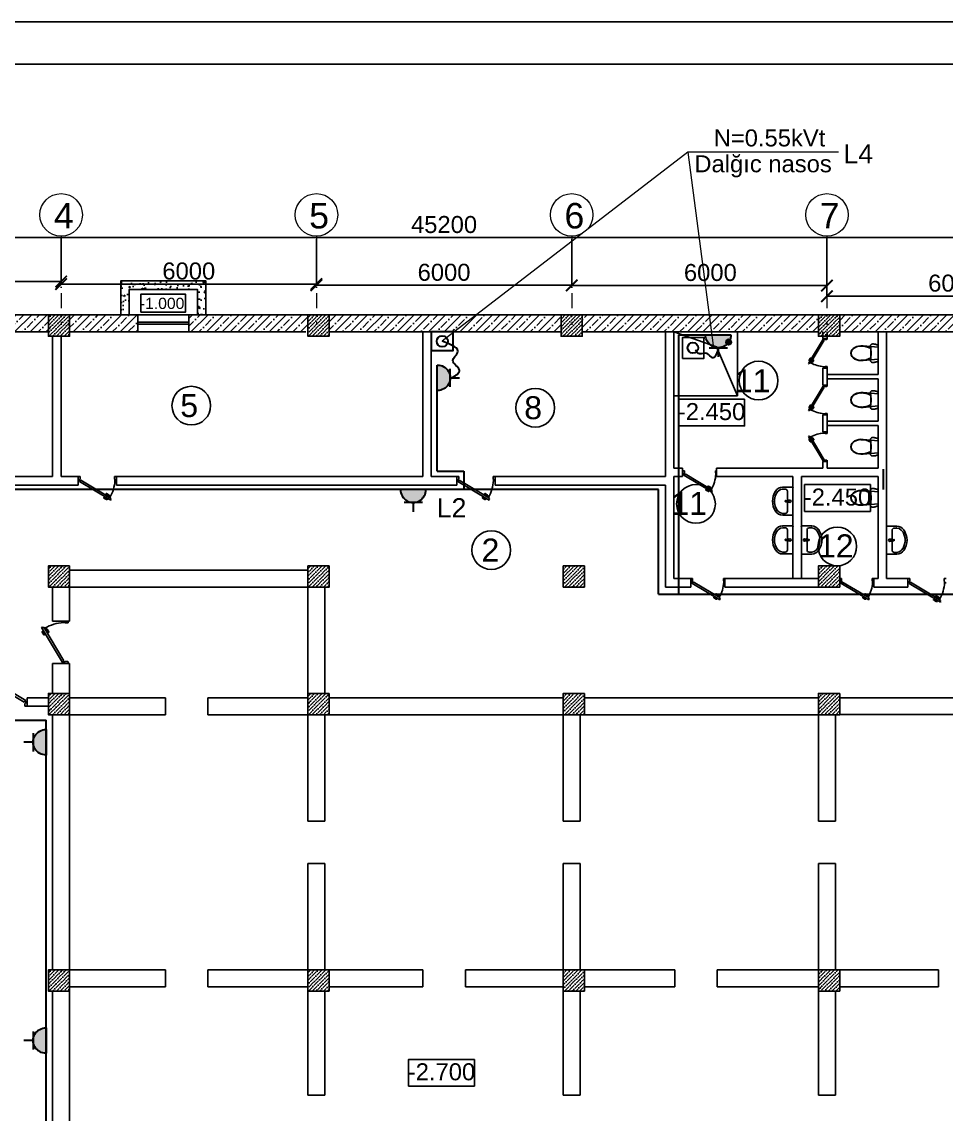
# Model space of a CAD drawing. Header units: millimetres. Extents: x 42452 to 2852333, y -419346 to 834876.
# Drawn here: x 2443090 to 2464814, y 450404 to 476089 of the extents above; entities that cross this region are included whole.
import ezdxf

# ---------------------------------------------------------------- set-up
doc = ezdxf.new("R2010")
doc.units = ezdxf.units.MM
doc.linetypes.add('Штрихпунктирная', pattern=[670.277762, 352.777767, -176.388884, 0, -141.111112])
for name, color, linetype, lineweight in [('-Sloy', 30, 'Continuous', 50), ('c_dv_l x_tti-25_Ном._пера__21_Ном._пера__21', 7, 'Continuous', 30), ('memar', 7, 'Continuous', 25), ('ДВЕРИ', 7, 'Continuous', 5), ('надписи', 5, 'Continuous', 30), ('розетки10А_1Р54', 94, 'Continuous', 30), ('Соедин_роз', 94, 'Continuous', 30)]:
    doc.layers.add(name, color=color, linetype=linetype, lineweight=lineweight)
doc.layers.add('Интерьер - Мебель_Ном._пера__75', color=160, linetype='Continuous', lineweight=25, true_color=0x2731ed)
doc.styles.add('Arial-300', font='arial.ttf', dxfattribs={"height": 300})
doc.styles.get("Standard").update_dxf_attribs({"font": 'arial.ttf'})
doc.styles.add('СГЕНЕРИР_СТИЛЬ_1', font='arial.ttf')
doc.dimstyles.new('razmeri a-g', dxfattribs={"dimtxt": 400, "dimasz": 270, "dimexe": 1.25, "dimexo": 0.625, "dimgap": 100, "dimtad": 1, "dimdec": 0, "dimtxsty": 'Standard', "dimblk": 'ARCHTICK', "dimcen": 2.5, "dimadec": 0, "dimazin": 0, "dimtfac": 1, "dimtdec": 0, "dimtmove": 0, "dimatfit": 3, "dimfxl": 1, "dimarcsym": 0})
pattern_1 = [(45, (3114210.17, 1822530.26), (-183.847756, 183.847756), []), (45, (3114118.24, 1822622.2), (-183.847756, 183.847756), [194.999993, -64.999998, 0, -64.999998])]

# ---------------------------------------------------------------- blocks, each defined once
blk = doc.blocks.new('Умывальник 03 16')
at = {"layer": 'Интерьер - Мебель_Ном._пера__75', "color": 251, "linetype": 'Continuous', "true_color": 0x636466}
for p, q in [((0, 0), (-320, 0)), ((320, 0), (0, 0)), ((-330, -10), (-330, -240)), ((-285, -180), (-285, -240)), ((-285, -240), (-273, -295)), ((-235, -130), (235, -130)), ((-25, -70), (-21, -112)), ((-18, -121), (-11, -174)), ((-14, -110), (-14, -95)), ((-14, -95), (14, -95)), ((11, -174), (18, -121)), ((14, -95), (14, -110)), ((21, -112), (25, -70)), ((273, -295), (285, -240)), ((285, -240), (285, -180)), ((330, -240), (330, -10)), ((-273, -295), (-240, -345)), ((-240, -345), (-187, -387)), ((-187, -387), (-118, -417)), ((-118, -417), (-41, -433)), ((-41, -433), (41, -433)), ((41, -433), (118, -417)), ((118, -417), (187, -387)), ((187, -387), (240, -345)), ((240, -345), (273, -295))]:
    blk.add_line(p, q, dxfattribs=at)
for centre, radius, start, end in [((-320, -10), 10, 90, 180), ((320, -10), 10, 0, 90), ((-133, -240), 197, 180, 239.3268), ((-235, -180), 50, 90, 180), ((0, -70), 25, 0, 180), ((0, -110), 21.1, 185.1696, 212.771), ((0, -110), 21.1, 212.771, 327.229), ((0, -110), 13.6, 180, 0), ((0, -173), 11.2, 187.1389, 352.8611), ((0, -110), 21.1, 327.229, 354.8304), ((133, -240), 197, 300.6732, 0), ((235, -180), 50, 0, 90), ((0, -58), 422, 236.4705, 270), ((0, -58), 422, 270, 303.5295)]:
    blk.add_arc(centre, radius, start, end, dxfattribs=at)
for p in [(320, 0), (-330, -10), (-25, -70), (-18, -121), (11, -174), (21, -112), (330, -240), (-233, -410), (0, -480), (233, -410)]:
    blk.add_point(p, dxfattribs=at)
blk = doc.blocks.new('Унитаз 16_2')
at = {"layer": 'Интерьер - Мебель_Ном._пера__75', "color": 251, "linetype": 'Continuous', "true_color": 0x636466}
for p, q in [((-187, 0), (-194, -15)), ((187, 0), (-187, 0)), ((-141, 0), (-173, -350)), ((141, 0), (-141, 0)), ((173, -350), (141, 0)), ((194, -15), (187, 0)), ((-217, -112), (-218, -128)), ((-218, -128), (-216, -140)), ((-216, -95), (-217, -112)), ((-213, -79), (-216, -95)), ((-216, -140), (-212, -151)), ((-210, -62), (-213, -79)), ((-212, -151), (-206, -161)), ((-205, -46), (-210, -62)), ((-206, -161), (-198, -169)), ((-200, -31), (-205, -46)), ((-194, -15), (-200, -31)), ((-198, -169), (-188, -175)), ((-188, -175), (-178, -179)), ((-178, -179), (-166, -181)), ((-166, -181), (-154, -180)), ((-154, -180), (-116, -173)), ((-116, -173), (-78, -168)), ((0, -173), (-109, -173)), ((-78, -168), (-39, -165)), ((-39, -165), (0, -164)), ((0, -164), (39, -165)), ((109, -173), (0, -173)), ((39, -165), (78, -168)), ((78, -168), (116, -173)), ((116, -173), (154, -180)), ((154, -180), (166, -181)), ((166, -181), (178, -179)), ((178, -179), (188, -175)), ((188, -175), (198, -169)), ((200, -31), (194, -15)), ((198, -169), (206, -161)), ((205, -46), (200, -31)), ((210, -62), (205, -46)), ((206, -161), (212, -151)), ((213, -79), (210, -62)), ((212, -151), (216, -140)), ((216, -95), (213, -79)), ((217, -112), (216, -95)), ((216, -140), (218, -128)), ((218, -128), (217, -112)), ((-173, -350), (-175, -402)), ((-175, -402), (-169, -453)), ((-169, -453), (-157, -503)), ((-157, -503), (-138, -550)), ((138, -550), (157, -503)), ((157, -503), (169, -453)), ((169, -453), (175, -402)), ((175, -402), (173, -350)), ((-138, -550), (-112, -587)), ((-112, -587), (-79, -616)), ((-79, -616), (-41, -634)), ((-41, -634), (0, -640)), ((0, -631), (0, -631)), ((0, -640), (41, -634)), ((41, -634), (79, -616)), ((79, -616), (112, -587)), ((81, -605), (81, -605)), ((112, -587), (138, -550))]:
    blk.add_line(p, q, dxfattribs=at)
for centre, radius, start, end in [((258, -388), 425, 149.6518, 181.3539), ((-258, -388), 425, 358.6461, 30.3482), ((89, -412), 257, 176.8048, 228.4245), ((-89, -412), 257, 311.5755, 3.1952), ((1, -493), 139, 233.7772, 269.6644), ((-1, -493), 139, 270.3356, 306.2228)]:
    blk.add_arc(centre, radius, start, end, dxfattribs=at)
for p in [(109, -173), (-167, -398), (167, -398), (-81, -605)]:
    blk.add_point(p, dxfattribs=at)
blk = doc.blocks.new('qapi 700')
at = {"layer": 'ДВЕРИ', "color": 251, "lineweight": 25, "true_color": 0x636466}
for p, q in [((1281620, 90086), (1281659, 90086)), ((1281659, 90034), (1281659, 90086)), ((1282420, 90086), (1282380, 90086)), ((1282380, 90034), (1282380, 90085)), ((1281620, 89997), (1281651, 89997)), ((1281651, 89997), (1281651, 90034)), ((1281651, 90034), (1281659, 90034)), ((1282368, 90010), (1281735, 89633)), ((1282395, 89980), (1281741, 89591)), ((1282382, 89987), (1282368, 90010)), ((1282388, 90034), (1282380, 90034)), ((1282388, 89991), (1282382, 89987)), ((1282388, 89997), (1282388, 90034)), ((1282420, 89997), (1282388, 89997)), ((1282420, 89997), (1282388, 89997)), ((1282395, 89980), (1282388, 89991)), ((1281747, 89613), (1281735, 89633)), ((1281812, 89685), (1281762, 89656)), ((1281762, 89656), (1281765, 89651)), ((1281776, 89665), (1281770, 89676)), ((1281775, 89698), (1281826, 89728)), ((1281787, 89613), (1281837, 89642)), ((1281792, 89676), (1281793, 89674)), ((1281835, 89712), (1281794, 89687)), ((1281814, 89681), (1281812, 89685)), ((1281820, 89629), (1281818, 89631)), ((1281872, 89650), (1281831, 89626)), ((1281831, 89604), (1281881, 89634)), ((1281837, 89642), (1281835, 89646)), ((1281836, 89725), (1281838, 89722)), ((1281884, 89645), (1281883, 89647)), ((1281733, 89605), (1281747, 89613)), ((1281741, 89591), (1281733, 89605)), ((1281785, 89617), (1281787, 89613)), ((1281802, 89622), (1281809, 89609))]:
    blk.add_line(p, q, dxfattribs=at)
for centre, radius, start, end in [((1282471, 90052), 821, 183.4077, 209.5706), ((1281783, 89684), 15.9, 120.7133, 210.7133), ((1281798, 89680), 7.94, 120.7133, 210.7133), ((1281830, 89721), 7.94, 30.7133, 120.7133), ((1281831, 89718), 7.94, 300.7133, 30.7133), ((1281876, 89643), 7.94, 30.7133, 120.7133), ((1281877, 89641), 7.94, 300.7133, 30.7133), ((1281823, 89617), 15.9, 210.7133, 300.7133), ((1281827, 89633), 7.94, 210.7133, 300.7133)]:
    blk.add_arc(centre, radius, start, end, dxfattribs=at)
blk = doc.blocks.new('_ArchTick')
at = {"color": 0, "linetype": 'ByBlock', "const_width": 0.15}
blk.add_lwpolyline([(-0.5, -0.5), (0.5, 0.5)], dxfattribs=at)
blk = doc.blocks.new('*D138')
at = {"layer": 'Defpoints', "color": 0, "lineweight": 30, "transparency": 16777216}
for p in [(2430413, 471016), (2430413, 471016), (2475613, 471016)]:
    blk.add_point(p, dxfattribs=at)
at = {"layer": 'memar', "color": 0, "lineweight": -2, "transparency": 16777216}
for p, q in [((2430413, 471017), (2430413, 471018)), ((2475613, 471016), (2430413, 471016)), ((2475613, 471017), (2475613, 471018))]:
    blk.add_line(p, q, dxfattribs=at)
at = {"layer": 'memar', "color": 0, "lineweight": -2, "transparency": 16777216, "xscale": 270, "yscale": 270, "zscale": 270, "rotation": 180}
blk.add_blockref('_ArchTick', (2430413, 471016), dxfattribs=at)
at = {"layer": 'memar', "color": 0, "lineweight": -2, "transparency": 16777216, "xscale": 270, "yscale": 270, "zscale": 270}
blk.add_blockref('_ArchTick', (2475613, 471016), dxfattribs=at)
at = {"layer": 'memar', "color": 0, "lineweight": 15, "transparency": 16777216, "insert": (2453013, 471321), "char_height": 400, "attachment_point": 5}
blk.add_mtext('45200', dxfattribs=at)
blk = doc.blocks.new('*D118')
at = {"layer": 'Defpoints', "color": 0, "lineweight": 30, "transparency": 16777216}
for p in [(2462013, 469913), (2462013, 469639), (2468013, 469639)]:
    blk.add_point(p, dxfattribs=at)
at = {"layer": 'memar', "color": 0, "lineweight": -2, "transparency": 16777216}
for p, q in [((2462013, 469912), (2462013, 469638)), ((2468013, 469639), (2462013, 469639)), ((2468013, 469639), (2468013, 469640))]:
    blk.add_line(p, q, dxfattribs=at)
at = {"layer": 'memar', "color": 0, "lineweight": -2, "transparency": 16777216, "xscale": 270, "yscale": 270, "zscale": 270, "rotation": 180}
blk.add_blockref('_ArchTick', (2462013, 469639), dxfattribs=at)
at = {"layer": 'memar', "color": 0, "lineweight": -2, "transparency": 16777216, "xscale": 270, "yscale": 270, "zscale": 270}
blk.add_blockref('_ArchTick', (2468013, 469639), dxfattribs=at)
at = {"layer": 'memar', "color": 0, "lineweight": 15, "transparency": 16777216, "insert": (2465013, 469943), "char_height": 400, "attachment_point": 5}
blk.add_mtext('6000', dxfattribs=at)
blk = doc.blocks.new('*D139')
at = {"layer": 'Defpoints', "color": 0, "lineweight": 30, "transparency": 16777216}
for p in [(2456013, 470981), (2462013, 470995), (2456013, 469889)]:
    blk.add_point(p, dxfattribs=at)
at = {"layer": 'memar', "color": 0, "lineweight": -2, "transparency": 16777216}
for p, q in [((2456013, 470980), (2456013, 469888)), ((2462013, 470995), (2462013, 469888)), ((2462013, 469889), (2456013, 469889))]:
    blk.add_line(p, q, dxfattribs=at)
at = {"layer": 'memar', "color": 0, "lineweight": -2, "transparency": 16777216, "xscale": 270, "yscale": 270, "zscale": 270, "rotation": 180}
blk.add_blockref('_ArchTick', (2456013, 469889), dxfattribs=at)
at = {"layer": 'memar', "color": 0, "lineweight": -2, "transparency": 16777216, "xscale": 270, "yscale": 270, "zscale": 270}
blk.add_blockref('_ArchTick', (2462013, 469889), dxfattribs=at)
at = {"layer": 'memar', "color": 0, "lineweight": 15, "transparency": 16777216, "insert": (2459272, 470193), "char_height": 400, "attachment_point": 5}
blk.add_mtext('6000', dxfattribs=at)
blk = doc.blocks.new('*D140')
at = {"layer": 'Defpoints', "color": 0, "lineweight": 30, "transparency": 16777216}
for p in [(2450013, 470981), (2456013, 470981), (2450013, 469894)]:
    blk.add_point(p, dxfattribs=at)
at = {"layer": 'memar', "color": 0, "lineweight": -2, "transparency": 16777216}
for p, q in [((2450013, 470980), (2450013, 469893)), ((2456013, 470980), (2456013, 469893)), ((2456013, 469894), (2450013, 469894))]:
    blk.add_line(p, q, dxfattribs=at)
at = {"layer": 'memar', "color": 0, "lineweight": -2, "transparency": 16777216, "xscale": 270, "yscale": 270, "zscale": 270, "rotation": 180}
blk.add_blockref('_ArchTick', (2450013, 469894), dxfattribs=at)
at = {"layer": 'memar', "color": 0, "lineweight": -2, "transparency": 16777216, "xscale": 270, "yscale": 270, "zscale": 270}
blk.add_blockref('_ArchTick', (2456013, 469894), dxfattribs=at)
at = {"layer": 'memar', "color": 0, "lineweight": 15, "transparency": 16777216, "insert": (2453013, 470198), "char_height": 400, "attachment_point": 5}
blk.add_mtext('6000', dxfattribs=at)
blk = doc.blocks.new('*D141')
at = {"layer": 'Defpoints', "color": 0, "lineweight": 30, "transparency": 16777216}
for p in [(2444013, 470993), (2450013, 470981), (2444013, 469923)]:
    blk.add_point(p, dxfattribs=at)
at = {"layer": 'memar', "color": 0, "lineweight": -2, "transparency": 16777216}
for p, q in [((2444013, 470992), (2444013, 469922)), ((2450013, 470980), (2450013, 469922)), ((2450013, 469923), (2444013, 469923))]:
    blk.add_line(p, q, dxfattribs=at)
at = {"layer": 'memar', "color": 0, "lineweight": -2, "transparency": 16777216, "xscale": 270, "yscale": 270, "zscale": 270, "rotation": 180}
blk.add_blockref('_ArchTick', (2444013, 469923), dxfattribs=at)
at = {"layer": 'memar', "color": 0, "lineweight": -2, "transparency": 16777216, "xscale": 270, "yscale": 270, "zscale": 270}
blk.add_blockref('_ArchTick', (2450013, 469923), dxfattribs=at)
at = {"layer": 'memar', "color": 0, "lineweight": 15, "transparency": 16777216, "insert": (2447013, 470228), "char_height": 400, "attachment_point": 5}
blk.add_mtext('6000', dxfattribs=at)
blk = doc.blocks.new('*D142')
at = {"layer": 'Defpoints', "color": 0, "lineweight": 30, "transparency": 16777216}
for p in [(2438013, 470981), (2444013, 470993), (2438013, 469984)]:
    blk.add_point(p, dxfattribs=at)
at = {"layer": 'memar', "color": 0, "lineweight": -2, "transparency": 16777216}
for p, q in [((2438013, 470980), (2438013, 469983)), ((2444013, 470992), (2444013, 469983)), ((2444013, 469984), (2438013, 469984))]:
    blk.add_line(p, q, dxfattribs=at)
at = {"layer": 'memar', "color": 0, "lineweight": -2, "transparency": 16777216, "xscale": 270, "yscale": 270, "zscale": 270, "rotation": 180}
blk.add_blockref('_ArchTick', (2438013, 469984), dxfattribs=at)
at = {"layer": 'memar', "color": 0, "lineweight": -2, "transparency": 16777216, "xscale": 270, "yscale": 270, "zscale": 270}
blk.add_blockref('_ArchTick', (2444013, 469984), dxfattribs=at)
at = {"layer": 'memar', "color": 0, "lineweight": 15, "transparency": 16777216, "insert": (2441013, 470288), "char_height": 400, "attachment_point": 5}
blk.add_mtext('6000', dxfattribs=at)
blk = doc.blocks.new('10А_1Р54')
at = {"layer": 'розетки10А_1Р54'}
h = blk.add_hatch(color=256, dxfattribs=at)
h.paths.add_polyline_path([(0, 305, 0.419025), (-300, 0), (0, 0)])
h.paths.add_polyline_path([(0, 305), (0, 0), (300, 0, 0.419025)])
for p, q in [((0, 305), (0, 524)), ((-215, 305), (215, 305)), ((-300, 0), (300, 0))]:
    blk.add_line(p, q, dxfattribs=at)
blk.add_arc((0, 5), 300, 359.0604, 180.9396, dxfattribs=at)

msp = doc.modelspace()

# ---------------------------------------------------------------- hatches: boundary and pattern name
at = {"layer": 'memar', "lineweight": 25}
h = msp.add_hatch(dxfattribs=at)
h.set_pattern_fill('AR-CONC', color=256, scale=2)
h.set_pattern_definition([(50, (2452043.96, 324162.68), (364.36934, -31.8782), [38.1, -419.1]), (355, (2452043.96, 324162.68), (-70.4868, 382.1137), [30.48, -335.2812]), (100.45144, (2452074.33, 324160.02), (293.8825, 350.2355), [32.38, -356.1805]), (46.1842, (2452043.96, 324264.3), (542.1581, -84.0847), [57.15, -628.65]), (96.63556, (2452089.14, 324257.27), (474.8083, 494.8522), [48.57, -534.2712]), (351.18415, (2452043.96, 324264.3), (474.8083, 494.8522), [45.72, -502.9195]), (21, (2452094.76, 324238.88), (303.2288, -204.5304), [38.1, -419.1]), (326, (2452094.76, 324238.88), (123.6041, 368.3759), [30.48, -335.28]), (71.45144, (2452120.03, 324221.84), (426.8328, 163.8455), [32.38, -356.1799]), (37.5, (2452043.96, 324162.68), (6.17721, 169.11008), [0, -331.216, 0, -340.36, 0, -336.55]), (7.5, (2452043.96, 324162.68), (133.63933, 200.36115), [0, -194.056, 0, -323.596, 0, -128.27]), (327.5, (2451930.68, 324162.68), (271.18119, -11.45749), [0, -127, 0, -396.24, 0, -525.78]), (317.5, (2451879.88, 324162.68), (296.25836, 50.853), [0, -165.1, 0, -263.144, 0, -373.38])])
h.paths.add_polyline_path([(2445415.18572, 469997.47943), (2447415.18572, 469997.47943), (2447415.18572, 469197.47943), (2447215.18572, 469197.47943), (2447215.18572, 469797.47943), (2445615.18572, 469797.47943), (2445615.18572, 469197.47943), (2445415.18572, 469197.47943)])
at = {"layer": 'memar', "linetype": 'Continuous', "lineweight": 25, "true_color": 0x000000}
h = msp.add_hatch(dxfattribs=at)
h.set_pattern_fill('ЖЕЛЕЗОБЕТОН', color=18, style=0, pattern_type=2)
h.set_pattern_definition(pattern_1)
h.paths.add_polyline_path([(2438213.30474, 468797.47943), (2438213.30474, 469197.47943), (2443763.10981, 469197.47943), (2443763.10981, 468797.47943)])
at = {"layer": 'memar', "lineweight": 25}
h = msp.add_hatch(dxfattribs=at)
h.set_pattern_fill('ANSI36', color=256, scale=500)
h.set_pattern_definition([(45, (826944.517, 2751611.143), (33.1456304, 121.533978), [156.25, -31.25, 0, -31.25])])
h.paths.add_polyline_path([(2443713.30474, 469197.47943), (2443713.30474, 468697.47943), (2444213.30474, 468697.47943), (2444213.30474, 469197.47943)])
at = {"layer": 'memar', "linetype": 'Continuous', "lineweight": 25, "true_color": 0x000000}
h = msp.add_hatch(dxfattribs=at)
h.set_pattern_fill('ЖЕЛЕЗОБЕТОН', color=18, style=0, pattern_type=2)
h.set_pattern_definition([(45, (3111908.29, 1822530.26), (-183.847756, 183.847756), []), (45, (3111816.36, 1822622.2), (-183.847756, 183.847756), [194.999993, -64.999998, 0, -64.999998])])
h.paths.add_polyline_path([(2444213.30474, 468797.47943), (2444213.30474, 469197.47943), (2445815.18573, 469197.47943), (2445815.18573, 468797.47943)])
h = msp.add_hatch(dxfattribs=at)
h.set_pattern_fill('ЖЕЛЕЗОБЕТОН', color=18, style=0, pattern_type=2)
h.set_pattern_definition([(45, (3114310.17, 1822530.26), (-183.847756, 183.847756), []), (45, (3114218.24, 1822622.2), (-183.847756, 183.847756), [194.999993, -64.999998, 0, -64.999998])])
h.paths.add_polyline_path([(2447015.18573, 468797.47943), (2447015.18573, 469197.47943), (2449811.34992, 469197.47943), (2449811.34992, 468797.47943)])
at = {"layer": 'memar', "lineweight": 25}
h = msp.add_hatch(dxfattribs=at)
h.set_pattern_fill('ANSI36', color=256, scale=500)
h.set_pattern_definition([(45, (820846.47, 2751611.143), (33.1456304, 121.533978), [156.25, -31.25, 0, -31.25])])
h.paths.add_polyline_path([(2449811.34992, 469197.47943), (2449811.34992, 468697.47943), (2450311.34992, 468697.47943), (2450311.34992, 469197.47943)])
at = {"layer": 'memar', "linetype": 'Continuous', "lineweight": 25, "true_color": 0x000000}
h = msp.add_hatch(dxfattribs=at)
h.set_pattern_fill('ЖЕЛЕЗОБЕТОН', color=18, style=0, pattern_type=2)
h.set_pattern_definition([(45, (3120261.93, 1822530.26), (-183.847756, 183.847756), []), (45, (3120170, 1822622.2), (-183.847756, 183.847756), [194.999993, -64.999998, 0, -64.999998])])
h.paths.add_polyline_path([(2450311.34992, 468797.47943), (2450311.34992, 469197.47943), (2455763.10981, 469197.47943), (2455763.10981, 468797.47943)])
at = {"layer": 'memar', "lineweight": 25}
h = msp.add_hatch(dxfattribs=at)
h.set_pattern_fill('ANSI36', color=256, scale=500)
h.set_pattern_definition([(45, (814894.71, 2751611.143), (33.1456304, 121.533978), [156.25, -31.25, 0, -31.25])])
h.paths.add_polyline_path([(2455763.10981, 469197.47943), (2455763.10981, 468697.47943), (2456263.10981, 468697.47943), (2456263.10981, 469197.47943)])
at = {"layer": 'memar', "linetype": 'Continuous', "lineweight": 25, "true_color": 0x000000}
h = msp.add_hatch(dxfattribs=at)
h.set_pattern_fill('ЖЕЛЕЗОБЕТОН', color=18, style=0, pattern_type=2)
h.set_pattern_definition(pattern_1)
h.paths.add_polyline_path([(2461812.91489, 468917.47943), (2461812.91489, 468797.47943), (2456263.10981, 468797.47943), (2456263.10981, 469197.47943), (2461812.91489, 469197.47943), (2461812.91489, 468967.47943)])
at = {"layer": 'memar', "lineweight": 25}
h = msp.add_hatch(dxfattribs=at)
h.set_pattern_fill('ANSI36', color=256, scale=500)
h.set_pattern_definition([(45, (808844.907, 2751611.143), (33.1456304, 121.533978), [156.25, -31.25, 0, -31.25])])
h.paths.add_polyline_path([(2461812.91489, 469197.47943), (2461812.91489, 468697.47943), (2462312.91489, 468697.47943), (2462312.91489, 469197.47943)])
at = {"layer": 'memar', "linetype": 'Continuous', "lineweight": 25, "true_color": 0x000000}
h = msp.add_hatch(dxfattribs=at)
h.set_pattern_fill('ЖЕЛЕЗОБЕТОН', color=18, style=0, pattern_type=2)
h.set_pattern_definition(pattern_1)
h.paths.add_polyline_path([(2462312.91489, 468797.47943), (2462312.91489, 469197.47943), (2467813.30488, 469197.47943), (2467813.30488, 468797.47943)])
at = {"layer": 'memar', "lineweight": 25}
h = msp.add_hatch(color=256, dxfattribs=at)
h.dxf.hatch_style = 1
h.paths.add_polyline_path([(2459635.23393, 468560.05482, -1), (2459766.78691, 468560.05482, -1)])
h = msp.add_hatch(dxfattribs=at)
h.set_pattern_fill('ANSI36', color=256, scale=500)
h.set_pattern_definition([(45, (826944.517, 2745711.14), (33.1456304, 121.533978), [156.25, -31.25, 0, -31.25])])
h.paths.add_polyline_path([(2443713.30474, 463297.47374), (2443713.30474, 462797.47374), (2444213.30474, 462797.47374), (2444213.30474, 463297.47374)])
h = msp.add_hatch(dxfattribs=at)
h.set_pattern_fill('ANSI36', color=256, scale=500)
h.set_pattern_definition([(45, (820844.907, 2745711.14), (33.1456304, 121.533978), [156.25, -31.25, 0, -31.25])])
h.paths.add_polyline_path([(2449812.91489, 463297.47374), (2449812.91489, 462797.47374), (2450312.91489, 462797.47374), (2450312.91489, 463297.47374)])
h = msp.add_hatch(dxfattribs=at)
h.set_pattern_fill('ANSI36', color=256, scale=500)
h.set_pattern_definition([(45, (814844.907, 2745711.14), (33.1456304, 121.533978), [156.25, -31.25, 0, -31.25])])
h.paths.add_polyline_path([(2455812.91489, 463297.47374), (2455812.91489, 462797.47374), (2456312.91489, 462797.47374), (2456312.91489, 463297.47374)])
h = msp.add_hatch(dxfattribs=at)
h.set_pattern_fill('ANSI36', color=256, scale=500)
h.set_pattern_definition([(45, (808844.907, 2745711.14), (33.1456304, 121.533978), [156.25, -31.25, 0, -31.25])])
h.paths.add_polyline_path([(2461812.91489, 463297.47374), (2461812.91489, 462797.47374), (2462312.91489, 462797.47374), (2462312.91489, 463297.47374)])
h = msp.add_hatch(dxfattribs=at)
h.set_pattern_fill('ANSI36', color=256, scale=500)
h.set_pattern_definition([(45, (826944.517, 2742711.14), (33.1456304, 121.533978), [156.25, -31.25, 0, -31.25])])
h.paths.add_polyline_path([(2443713.30474, 460297.47374), (2443713.30474, 459797.47374), (2444213.30474, 459797.47374), (2444213.30474, 460297.47374)])
h = msp.add_hatch(dxfattribs=at)
h.set_pattern_fill('ANSI36', color=256, scale=500)
h.set_pattern_definition([(45, (820846.47, 2742711.14), (33.1456304, 121.533978), [156.25, -31.25, 0, -31.25])])
h.paths.add_polyline_path([(2449811.34992, 460297.47374), (2449811.34992, 459797.47374), (2450311.34992, 459797.47374), (2450311.34992, 460297.47374)])
h = msp.add_hatch(dxfattribs=at)
h.set_pattern_fill('ANSI36', color=256, scale=500)
h.set_pattern_definition([(45, (814844.71, 2742711.14), (33.1456304, 121.533978), [156.25, -31.25, 0, -31.25])])
h.paths.add_polyline_path([(2455813.10982, 460297.47374), (2455813.10982, 459797.47374), (2456313.10982, 459797.47374), (2456313.10982, 460297.47374)])
h = msp.add_hatch(dxfattribs=at)
h.set_pattern_fill('ANSI36', color=256, scale=500)
h.set_pattern_definition([(45, (808844.71, 2742711.14), (33.1456304, 121.533978), [156.25, -31.25, 0, -31.25])])
h.paths.add_polyline_path([(2461813.10981, 460297.47374), (2461813.10981, 459797.47374), (2462313.10981, 459797.47374), (2462313.10981, 460297.47374)])
h = msp.add_hatch(dxfattribs=at)
h.set_pattern_fill('ANSI36', color=256, scale=500)
h.set_pattern_definition([(45, (826944.71, 2736211.14), (33.1456304, 121.533978), [156.25, -31.25, 0, -31.25])])
h.paths.add_polyline_path([(2443713.10981, 453797.47374), (2443713.10981, 453297.47374), (2444213.10981, 453297.47374), (2444213.10981, 453797.47374)])
h = msp.add_hatch(dxfattribs=at)
h.set_pattern_fill('ANSI36', color=256, scale=500)
h.set_pattern_definition([(45, (820846.666, 2736211.14), (33.1456304, 121.533978), [156.25, -31.25, 0, -31.25])])
h.paths.add_polyline_path([(2449811.155, 453797.47374), (2449811.155, 453297.47374), (2450311.155, 453297.47374), (2450311.155, 453797.47374)])
h = msp.add_hatch(dxfattribs=at)
h.set_pattern_fill('ANSI36', color=256, scale=500)
h.set_pattern_definition([(45, (814844.907, 2736211.14), (33.1456304, 121.533978), [156.25, -31.25, 0, -31.25])])
h.paths.add_polyline_path([(2455812.91489, 453797.47374), (2455812.91489, 453297.47374), (2456312.91489, 453297.47374), (2456312.91489, 453797.47374)])
h = msp.add_hatch(dxfattribs=at)
h.set_pattern_fill('ANSI36', color=256, scale=500)
h.set_pattern_definition([(45, (808844.907, 2736211.14), (33.1456304, 121.533978), [156.25, -31.25, 0, -31.25])])
h.paths.add_polyline_path([(2461812.91489, 453797.47374), (2461812.91489, 453297.47374), (2462312.91489, 453297.47374), (2462312.91489, 453797.47374)])

# ---------------------------------------------------------------- linework, layer by layer
at = {"color": 1, "lineweight": 15}
for p, q in [((2458741.3353, 473026.57842), (2452970.28949, 468577.92665)), ((2462287.30155, 473026.57842), (2458741.3353, 473026.57842)), ((2458741.3353, 473026.57842), (2459336.71469, 468474.98348))]:
    msp.add_line(p, q, dxfattribs=at)
at = {"color": 0}
msp.add_lwpolyline([(2458618.72186, 468170.36161), (2459118.72186, 468170.36161), (2459118.72186, 468670.36161), (2458618.72186, 468670.36161)], close=True, dxfattribs=at)
at = {"layer": 'c_dv_l x_tti-25_Ном._пера__21_Ном._пера__21', "linetype": 'Continuous', "lineweight": 25, "flags": 128}
for points in [[(2415634.38163, 476089.14619), (2499241.93363, 476089.14619), (2499241.93363, 416966.66299), (2415634.38163, 416966.66299)], [(2419615.69363, 475093.81819), (2498246.60563, 475093.81819), (2498246.60563, 417961.99099), (2419615.69363, 417961.99099)]]:
    msp.add_lwpolyline(points, close=True, dxfattribs=at)
at = {"layer": 'memar', "color": 0, "lineweight": 25}
for p, q in [((2461914.18351, 468646.94595), (2461914.18351, 468788.94595)), ((2462014.18351, 468646.94595), (2462014.18351, 468788.94595)), ((2461914.18351, 468646.94595), (2462014.18351, 468646.94595)), ((2461914.18351, 467946.94595), (2461914.18351, 467909.94595)), ((2461914.18351, 467946.94595), (2462014.18351, 467946.94595)), ((2462014.18351, 467946.94595), (2462014.18351, 467909.94595)), ((2461914.18351, 467547.2603), (2462014.18351, 467547.2603)), ((2461914.18351, 466847.2603), (2462014.18351, 466847.2603)), ((2461914.18351, 466447.24245), (2462014.18351, 466447.24245)), ((2461914.18351, 465747.24245), (2462014.18351, 465747.24245)), ((2458613.71125, 465397.47943), (2458613.71122, 465597.47943)), ((2459413.71125, 465397.47943), (2459413.71123, 465597.47943)), ((2444413.30474, 465197.47374), (2444413.30474, 465397.47374)), ((2445313.30474, 465197.47374), (2445313.30474, 465397.47374)), ((2453313.08527, 465197.47374), (2453313.08527, 465397.47374)), ((2454213.08527, 465197.47374), (2454213.08527, 465397.47374)), ((2463213.0927, 465197.47374), (2463213.0927, 465397.47374)), ((2458814.00721, 462997.47374), (2458777.00721, 462997.47374)), ((2458814.00721, 462912.47374), (2458814.00721, 462997.47374)), ((2458814.00721, 462797.47374), (2458814.00721, 462912.47374)), ((2459614.00721, 462797.47374), (2459614.00715, 462997.47374)), ((2463114.53251, 462797.47374), (2463114.53257, 462997.47374)), ((2463914.18351, 462997.47374), (2463877.18351, 462997.47374)), ((2463914.18351, 462912.47374), (2463914.18351, 462997.47374)), ((2463914.18351, 462797.47374), (2463914.18351, 462912.47374)), ((2458814.00721, 462797.47374), (2458777.00721, 462797.47374)), ((2463914.18351, 462797.47374), (2463877.18351, 462797.47374)), ((2443813.30474, 461997.47374), (2444213.30474, 461997.47374)), ((2443813.30474, 460997.47375), (2444213.30474, 460997.47375))]:
    msp.add_line(p, q, dxfattribs=at)
at = {"layer": 'memar', "linetype": 'Штрихпунктирная', "lineweight": 15, "flags": 128}
for points in [[(2444013.10996, 471049.62075), (2444013.10996, 468964.20632)], [(2450013.10996, 471049.62075), (2450013.10996, 468964.20632)], [(2456013.10996, 471049.62075), (2456013.17076, 468964.20632)], [(2462013.10996, 471049.62075), (2462013.10996, 468964.20632)]]:
    msp.add_lwpolyline(points, dxfattribs=at)
at = {"layer": 'memar', "color": 0, "lineweight": 25}
for points in [[(2447415.18572, 469197.47943), (2447415.18572, 469997.47943), (2445415.18572, 469997.47943), (2445415.18572, 469197.47943)], [(2447215.18572, 469197.47943), (2447215.18572, 469797.47943), (2445615.18572, 469797.47943), (2445615.18572, 469197.47943)], [(2432313.10981, 469197.47943), (2473713.10981, 469197.47943)], [(2443713.30474, 468797.47943), (2438213.30474, 468797.47943)], [(2449763.10981, 468797.47943), (2444213.30474, 468797.47943)], [(2455763.10981, 468797.47943), (2450311.34992, 468797.47943)], [(2452512.8592, 465397.47374), (2452512.8592, 468797.47943)], [(2452712.8592, 468797.47943), (2452712.8592, 465397.47374)], [(2461812.91489, 468797.47943), (2456263.10981, 468797.47943)], [(2458214.00721, 465397.47374), (2458214.00721, 468797.47943)], [(2458214.00721, 465397.47374), (2458214.00721, 468797.47943)], [(2458414.00721, 468797.47943), (2458414.00721, 465597.47943)], [(2459913.00721, 467297.47944), (2459418.5672, 468446.37517), (2458414.00721, 468797.47943)], [(2459913.00721, 467297.47944), (2459418.5672, 468446.37517), (2458414.00721, 468797.47943)], [(2461914.18351, 468646.94597), (2461914.18351, 468797.47943)], [(2462014.18351, 468797.47943), (2462014.18351, 468646.94597)], [(2467813.30488, 468797.47943), (2462312.91489, 468797.47943)], [(2463214.18351, 467797.47943), (2463214.18351, 468797.47943)], [(2463214.18351, 468797.47943), (2463414.18351, 468797.47943)], [(2463414.18351, 468797.47943), (2463414.18351, 462997.47374)], [(2443813.30474, 465397.47374), (2443813.30474, 468697.47943)], [(2444013.30474, 468697.47943), (2444013.30474, 465397.47374)], [(2461914.18351, 467547.2603), (2461914.18351, 467946.94597)], [(2462014.18351, 467946.94597), (2462014.18351, 467547.2603)], [(2462014.18351, 467797.47943), (2463214.18351, 467797.47943)], [(2463214.18351, 467697.47943), (2462014.18351, 467697.47943)], [(2463214.18351, 466697.47943), (2463214.18351, 467697.47943)], [(2461914.18351, 466447.24244), (2461914.18351, 466847.2603)], [(2462014.18351, 466847.2603), (2462014.18351, 466447.24244)], [(2462014.18351, 466697.47943), (2463214.18351, 466697.47943)], [(2463214.18351, 466597.47943), (2462014.18351, 466597.47943)], [(2463214.18351, 465597.47943), (2463214.18351, 466597.47943)], [(2461914.18351, 465597.47943), (2461914.18351, 465747.24244)], [(2462014.18351, 465747.24244), (2462014.18351, 465597.47943)], [(2458414.00721, 465597.47943), (2458613.71122, 465597.47943)], [(2459413.71123, 465597.47943), (2461914.18351, 465597.47943)], [(2462014.18351, 465597.47943), (2463214.18351, 465597.47943)], [(2439413.49952, 465397.47374), (2443813.30474, 465397.47374)], [(2444413.30474, 465197.47374), (2439413.49952, 465197.47374)], [(2444013.30474, 465397.47374), (2444413.30474, 465397.47374)], [(2445313.30474, 465397.47374), (2452512.8592, 465397.47374)], [(2453313.08527, 465197.47374), (2445313.30474, 465197.47374)], [(2452712.8592, 465397.47374), (2453313.08527, 465397.47374)], [(2454213.08527, 465397.47374), (2458214.00721, 465397.47374)], [(2458214.00721, 465197.47374), (2454213.08527, 465197.47374)], [(2458214.00721, 462797.47374), (2458214.00721, 465197.47374)], [(2458613.71122, 465397.47943), (2458414.00721, 465397.47943)], [(2458414.00721, 465397.47943), (2458414.00721, 462997.47374)], [(2461214.00721, 465397.47943), (2459413.71123, 465397.47943)], [(2461214.00721, 462997.47374), (2461214.00721, 465397.47943)], [(2463214.18351, 465397.47943), (2461414.00721, 465397.47943)], [(2461414.00721, 465397.47943), (2461414.00721, 462997.47374)], [(2463214.18351, 462997.47374), (2463214.18351, 465397.47943)], [(2458414.00721, 462997.47374), (2458814.00722, 462997.47374)], [(2459614.00715, 462997.47374), (2461812.91489, 462997.47374)], [(2463114.53257, 462997.47374), (2463214.18351, 462997.47374)], [(2463414.18351, 462997.47374), (2463914.18346, 462997.47374)], [(2458814.00721, 462797.47374), (2458214.00721, 462797.47374)], [(2461812.91489, 462797.47374), (2459614.00728, 462797.47374)], [(2463914.18351, 462797.47374), (2463114.53251, 462797.47386)], [(2443213.54089, 460197.47374), (2443713.10981, 460197.47374)], [(2443213.54089, 460197.47374), (2443213.54089, 459997.47374)], [(2443713.10981, 459997.47374), (2443213.54089, 459997.47374)]]:
    msp.add_lwpolyline(points, dxfattribs=at)
at = {"layer": 'memar', "color": 18, "linetype": 'Continuous', "lineweight": 25, "true_color": 0x000000, "flags": 128}
msp.add_lwpolyline([(2445883.49587, 469266.4007), (2446936.06799, 469266.4007), (2446936.06799, 469684.95107), (2445883.49587, 469683.27651)], close=True, dxfattribs=at)
at = {"layer": 'memar', "color": 3, "lineweight": 25}
for points in [[(2444213.30474, 469197.47943), (2443713.30474, 469197.47943), (2443713.30474, 468697.47943), (2444213.30474, 468697.47943)], [(2450311.34992, 469197.47943), (2449811.34992, 469197.47943), (2449811.34992, 468697.47943), (2450311.34992, 468697.47943)], [(2456263.10981, 469197.47943), (2455763.10981, 469197.47943), (2455763.10981, 468697.47943), (2456263.10981, 468697.47943)], [(2462312.91489, 469197.47943), (2461812.91489, 469197.47943), (2461812.91489, 468697.47943), (2462312.91489, 468697.47943)], [(2444213.30474, 463297.47374), (2443713.30474, 463297.47374), (2443713.30474, 462797.47374), (2444213.30474, 462797.47374)], [(2450312.91489, 463297.47374), (2449812.91489, 463297.47374), (2449812.91489, 462797.47374), (2450312.91489, 462797.47374)], [(2456312.91489, 463297.47374), (2455812.91489, 463297.47374), (2455812.91489, 462797.47374), (2456312.91489, 462797.47374)], [(2462312.91489, 463297.47374), (2461812.91489, 463297.47374), (2461812.91489, 462797.47374), (2462312.91489, 462797.47374)], [(2444213.30474, 460297.47374), (2443713.30474, 460297.47374), (2443713.30474, 459797.47374), (2444213.30474, 459797.47374)], [(2450311.34992, 460297.47374), (2449811.34992, 460297.47374), (2449811.34992, 459797.47374), (2450311.34992, 459797.47374)], [(2456313.10982, 460297.47374), (2455813.10982, 460297.47374), (2455813.10982, 459797.47374), (2456313.10982, 459797.47374)], [(2462313.10981, 460297.47374), (2461813.10981, 460297.47374), (2461813.10981, 459797.47374), (2462313.10981, 459797.47374)], [(2444213.10981, 453797.47374), (2443713.10981, 453797.47374), (2443713.10981, 453297.47374), (2444213.10981, 453297.47374)], [(2450311.155, 453797.47374), (2449811.155, 453797.47374), (2449811.155, 453297.47374), (2450311.155, 453297.47374)], [(2456312.91489, 453797.47374), (2455812.91489, 453797.47374), (2455812.91489, 453297.47374), (2456312.91489, 453297.47374)], [(2462312.91489, 453797.47374), (2461812.91489, 453797.47374), (2461812.91489, 453297.47374), (2462312.91489, 453297.47374)]]:
    msp.add_lwpolyline(points, close=True, dxfattribs=at)
at = {"layer": 'memar', "color": 0, "lineweight": 25}
for points in [[(2447015.18573, 469197.47943), (2445815.18573, 469197.47943), (2445815.18573, 468797.47943), (2447015.18573, 468797.47943)], [(2459913.00721, 467297.47943), (2458414.00721, 467297.47943), (2458414.00721, 468797.47943), (2459913.00721, 468797.47943)], [(2459913.00721, 467297.47943), (2458414.00721, 467297.47943), (2458414.00721, 468797.47943), (2459913.00721, 468797.47943)]]:
    msp.add_lwpolyline(points, close=True, dxfattribs=at)
at = {"layer": 'memar', "color": 146, "lineweight": 25, "true_color": 0x105689}
msp.add_lwpolyline([(2445815.18573, 469028.61683), (2445815.18573, 468978.61683), (2447015.18573, 468978.61683), (2447015.18573, 469028.61683)], close=True, dxfattribs=at)
at = {"layer": 'memar', "linetype": 'Continuous', "lineweight": 25, "flags": 128}
for points in [[(2460076.26247, 467216.73646), (2458525.63035, 467216.73646), (2458525.63035, 466588.16468), (2460076.26247, 466588.16468)], [(2460076.26247, 467216.73646), (2458525.63035, 467216.73646), (2458525.63035, 466588.16468), (2460076.26247, 466588.16468)], [(2463035.88156, 465207.01569), (2461485.24945, 465207.01569), (2461485.24945, 464578.44391), (2463035.88156, 464578.44391)], [(2463035.88156, 465207.01569), (2461485.24945, 465207.01569), (2461485.24945, 464578.44391), (2463035.88156, 464578.44391)], [(2453728.24791, 451692.41476), (2452177.61579, 451692.41476), (2452177.61579, 451063.84298), (2453728.24791, 451063.84298)]]:
    msp.add_lwpolyline(points, close=True, dxfattribs=at)
at = {"layer": 'memar', "color": 0, "lineweight": 25, "flags": 128}
for points in [[(2444213.30474, 463197.47374), (2449812.91489, 463197.47374)], [(2443813.30474, 461997.47374), (2443813.30474, 462797.47374)], [(2444213.30474, 462797.47374), (2444213.30474, 461997.47374)], [(2449813.10978, 462797.03712), (2444213.30474, 462797.47374)], [(2450212.97336, 462797.47374), (2450212.91489, 460297.47374), (2449812.91489, 460297.47374), (2449812.97336, 462797.47374)], [(2443813.30474, 460298.44851), (2443813.30474, 460997.47375)], [(2444213.30474, 460997.47375), (2444213.30474, 434199.85778)], [(2446463.59668, 459797.47374), (2444213.30474, 459797.47374), (2444213.30474, 460197.47374), (2446463.59668, 460197.47374)], [(2446463.59668, 459797.47374), (2446463.59668, 460197.47374)], [(2447463.59668, 460197.47374), (2449811.155, 460197.47374), (2449811.155, 459797.47374), (2447463.59668, 459797.47374)], [(2447463.59668, 460197.47374), (2447463.59668, 459797.47374)], [(2450311.34992, 460197.47374), (2455813.10982, 460197.47374), (2455813.10982, 459797.47374), (2450311.34992, 459797.47374)], [(2456313.10982, 460197.47374), (2461813.10981, 460197.47374), (2461813.10981, 459797.47374), (2456313.10982, 459797.47374)], [(2462313.10981, 460197.47374), (2467813.30488, 460197.47374)], [(2443813.30474, 453797.47374), (2443813.30474, 459798.44851)], [(2449811.26888, 457297.47374), (2449811.34992, 459797.47374), (2450211.34992, 459797.47374), (2450211.26888, 457297.47374)], [(2455813.0286, 457297.47374), (2455813.10982, 459797.47374), (2456213.10982, 459797.47374), (2456213.0286, 457297.47374)], [(2461813.02859, 457297.47374), (2461813.10981, 459797.47374), (2462213.10981, 459797.47374), (2462213.02859, 457297.47374)], [(2467813.30488, 459798.44851), (2462313.10981, 459798.44851)], [(2449811.26888, 457297.47374), (2450211.26888, 457297.47374)], [(2455813.0286, 457297.47374), (2456213.0286, 457297.47374)], [(2461813.02859, 457297.47374), (2462213.02859, 457297.47374)], [(2450211.23646, 456297.47374), (2450213.10996, 453797.47374), (2449813.10996, 453797.47374), (2449811.23646, 456297.47374)], [(2450211.23646, 456297.47374), (2449811.23646, 456297.47374)], [(2456212.99611, 456297.47374), (2456212.91489, 453797.47374), (2455812.91489, 453797.47374), (2455812.99611, 456297.47374)], [(2456212.99611, 456297.47374), (2455812.99611, 456297.47374)], [(2462212.99611, 456297.47374), (2462212.91489, 453797.47374), (2461812.91489, 453797.47374), (2461812.99611, 456297.47374)], [(2462212.99611, 456297.47374), (2461812.99611, 456297.47374)], [(2446464.59668, 453397.47374), (2444213.30474, 453397.47374), (2444213.30474, 453797.47374), (2446464.59668, 453797.47374)], [(2446464.59668, 453397.47374), (2446464.59668, 453797.47374)], [(2447464.59668, 453797.47374), (2449811.155, 453797.47374), (2449811.155, 453397.47374), (2447464.59668, 453397.47374)], [(2447464.59668, 453797.47374), (2447464.59668, 453397.47374)], [(2452514.49922, 453397.47374), (2450311.155, 453397.47374), (2450311.155, 453797.47374), (2452514.49922, 453797.47374)], [(2452514.49922, 453397.47374), (2452514.49922, 453797.47374)], [(2453514.49922, 453797.47374), (2455812.91489, 453797.47374), (2455812.91489, 453397.47374), (2453514.49922, 453397.47374)], [(2453514.49922, 453797.47374), (2453514.49922, 453397.47374)], [(2458435.14614, 453397.47374), (2456312.91489, 453397.47374), (2456312.91489, 453797.47374), (2458435.14614, 453797.47374)], [(2458435.14614, 453397.47374), (2458435.14614, 453797.47374)], [(2459435.14614, 453797.47374), (2461812.91489, 453797.47374), (2461812.91489, 453397.47374), (2459435.14614, 453397.47374)], [(2459435.14614, 453797.47374), (2459435.14614, 453397.47374)], [(2464633.91953, 453397.47374), (2462312.91489, 453397.47374), (2462312.91489, 453797.47374), (2464633.91953, 453797.47374)], [(2464633.91953, 453397.47374), (2464633.91953, 453797.47374)], [(2443813.30474, 447397.47374), (2443813.30474, 453297.47374)], [(2449812.3007, 450847.47374), (2449813.10996, 453297.47374), (2450213.10996, 453297.47374), (2450212.3007, 450847.47374)], [(2455813.02887, 450847.47374), (2455813.10982, 453297.47374), (2456213.10982, 453297.47374), (2456213.02887, 450847.47374)], [(2461813.02887, 450847.47374), (2461813.10981, 453297.47374), (2462213.10981, 453297.47374), (2462213.02887, 450847.47374)], [(2449812.3007, 450847.47374), (2450212.3007, 450847.47374)], [(2455813.02887, 450847.47374), (2456213.02887, 450847.47374)], [(2461813.02887, 450847.47374), (2462213.02887, 450847.47374)]]:
    msp.add_lwpolyline(points, dxfattribs=at)
at = {"layer": 'memar', "linetype": 'Continuous', "lineweight": 15}
for centre in [(2444013.10955, 471549.62076), (2450013.10955, 471549.62076), (2456013.10955, 471549.62076), (2462013.10955, 471549.62076)]:
    msp.add_circle(centre, 500, dxfattribs=at)
at = {"layer": 'memar', "lineweight": 25}
msp.add_circle((2459701.01042, 468560.05482), 65.77649, dxfattribs=at)
at = {"layer": 'memar', "color": 0, "lineweight": 25}
for centre in [(2460404.94008, 467653.20915), (2447072.26742, 467064.21244), (2455156.31756, 467014.06536), (2458934.41461, 464753.69532), (2462255.8805, 463754.92903), (2454122.65204, 463666.98648)]:
    msp.add_circle(centre, 454.87332, dxfattribs=at)
at = {"layer": 'Соедин_роз'}
for p, q in [((2458528.40845, 462627.62075), (2458528.40845, 468732.45847)), ((2458528.40845, 468732.45847), (2459757.21761, 468732.45847)), ((2452854.13449, 465520.3924), (2452854.13449, 468018.67868)), ((2452854.13449, 465520.3924), (2453475.60305, 465520.3924)), ((2453475.60305, 465520.3924), (2453475.60305, 465092.37465)), ((2463342.39696, 465092.37465), (2463342.39696, 465569.09793)), ((2458050.15512, 465092.37465), (2438562.23255, 465092.37465)), ((2458050.15512, 462627.62075), (2458050.15512, 465092.37465)), ((2458050.15512, 462627.62075), (2473155.1725, 462627.62075)), ((2432846.7192, 459672.46324), (2443661.34365, 459672.46324)), ((2443661.34365, 434744.80465), (2443661.34365, 459672.46324))]:
    msp.add_line(p, q, dxfattribs=at)
msp.add_lwpolyline([(2452712.8592, 468358.37387), (2453227.71978, 468358.37387), (2453227.71978, 468797.47943), (2452712.8592, 468797.47943)], close=True, dxfattribs=at)
for centre, radius in [((2452970.28949, 468577.92665), 130.27737), ((2458861.82209, 468424.09052), 124.22794)]:
    msp.add_circle(centre, radius, dxfattribs=at)
for points, knots in [([(2453204.10398, 467718.67868), (2453294.59486, 467777.94625), (2453483.09272, 467901.4041), (2453117.63152, 468105.26555), (2453483.18819, 468386.73012), (2453178.61626, 468500.26734), (2452970.28949, 468577.92665)], [0, 0, 0, 0, 248.3171246457, 517.2592691395, 726.4486998999, 1179.248216857, 1179.248216857, 1179.248216857, 1179.248216857]), ([(2459457.21761, 468382.48898), (2459414.20448, 468277.63468), (2459342.69148, 468103.30543), (2459197.66151, 468342.41939), (2459056.77026, 468264.16305), (2458950.81228, 468303.45497), (2458945.16896, 468361.62781), (2458925.39954, 468365.64518), (2458924.03355, 468365.92277)], [0, 0, 0, 0, 237.0131581806, 394.0546996029, 569.3458259304, 640.1966315675, 695.7654509477, 699.8900359048, 699.8900359048, 699.8900359048, 699.8900359048])]:
    msp.add_open_spline(points, degree=3, knots=knots, dxfattribs=at)

# ---------------------------------------------------------------- block references
at = {"layer": 'memar', "lineweight": 25}
for p, xscale, yscale, zscale, rotation in [((2383230.73136, -652873.59207), -0.8745383849912832, 0.8745383849912832, 0.8745383849912832, 270), ((2383230.73136, -653977.90843), -0.8745383849912832, 0.8745383849912832, 0.8745383849912832, 270), ((2383230.73136, 1587272.41118), 0.8745383849912832, 0.8745383849912832, 0.8745383849912832, 270), ((2330844.00486, 2074323.01522), 1.258032501490013, 1.258032501490013, 1.258032501490013, 270), ((836910.4287, 572834.8138), -1.252554723711145, 1.252554723711145, 1.252554723711145, 180)]:
    msp.add_blockref('qapi 700', p, dxfattribs=dict(at, xscale=xscale, yscale=yscale, zscale=zscale, rotation=rotation))
at = {"layer": 'memar', "color": 104, "linetype": 'Continuous', "lineweight": 25, "true_color": 0x029e21, "zscale": 1000}
for name, p, rotation in [('Унитаз 16_2', (2463214.18351, 468297.47943), 270), ('Унитаз 16_2', (2463214.18351, 467197.47943), 270), ('Унитаз 16_2', (2463214.18351, 466097.47943), 270), ('Унитаз 16_2', (2463214.18351, 464896.87566), 270), ('Умывальник 03 16', (2461414.00721, 463904.51724), 90.00000000000001), ('Умывальник 03 16', (2463414.18351, 463900.00852), 90.00000000000001)]:
    msp.add_blockref(name, p, dxfattribs=dict(at, rotation=rotation))
at = {"layer": 'memar', "lineweight": 25}
for p, xscale, yscale, zscale in [((3749145.06234, 374879.82851), -1.006314429238844, 1.006314429238844, 1.006314429238844), ((3883089.64038, 364335.37326), -1.121843277023546, 1.121843277023546, 1.121843277023546), ((3891986.89553, 364335.37326), -1.121843277023546, 1.121843277023546, 1.121843277023546), ((3749331.35834, 372342.87693), -1.006314429238844, 1.006314429238844, 1.006314429238844), ((3752830.40907, 372342.87693), -1.006314429238844, 1.006314429238844, 1.006314429238844), ((3902590.51915, 361935.37326), -1.121843277023546, 1.121843277023546, 1.121843277023546)]:
    msp.add_blockref('qapi 700', p, dxfattribs=dict(at, xscale=xscale, yscale=yscale, zscale=zscale))
at = {"layer": 'memar', "color": 104, "linetype": 'Continuous', "lineweight": 25, "true_color": 0x029e21, "xscale": -1, "zscale": 1000, "rotation": 270}
for p in [(2461214.00721, 464817.00742), (2461214.00721, 463906.89927)]:
    msp.add_blockref('Умывальник 03 16', p, dxfattribs=at)
at = {"layer": 'розетки10А_1Р54', "xscale": -1}
for p, rotation in [((2459457.21761, 468732.45847), 180), ((2452854.13449, 467718.67868), 270), ((2443661.34365, 459148.4125), 90), ((2443661.34365, 452136.05833), 90)]:
    msp.add_blockref('10А_1Р54', p, dxfattribs=dict(at, rotation=rotation))
at = {"layer": 'розетки10А_1Р54', "rotation": 180}
msp.add_blockref('10А_1Р54', (2452287.75617, 465092.37465), dxfattribs=at)

# ---------------------------------------------------------------- texts
at = {"layer": '-Sloy', "color": 1, "attachment_point": 9, "style": 'Arial-300'}
for s, insert, char_height, width in [('{\\fArial|b0|i0|c238|p34; N=0.55kVt}', (2461974.20868, 473153.89367), 400, 2809.5061329), ('{\\fArial|b0|i0|c238|p34; \\H1.3333x;Dalğıc nasos}', (2462125.57282, 472431.171), 300, 4631.2204647)]:
    msp.add_mtext(s, dxfattribs=dict(at, insert=insert, char_height=char_height, width=width))
at = {"layer": 'memar', "linetype": 'Continuous', "lineweight": 15, "char_height": 600, "attachment_point": 1, "style": 'СГЕНЕРИР_СТИЛЬ_1'}
for s, insert in [('4', (2443842.87145, 471830.52255)), ('5', (2449842.87145, 471830.52255)), ('6', (2455842.87145, 471830.52255)), ('7', (2461842.87145, 471830.52255))]:
    msp.add_mtext(s, dxfattribs=dict(at, insert=insert))
at = {"layer": 'memar', "color": 18, "linetype": 'Continuous', "lineweight": 25, "true_color": 0x000000, "insert": (2446908.90768, 469601.39676), "char_height": 264, "attachment_point": 3, "style": 'СГЕНЕРИР_СТИЛЬ_1'}
msp.add_mtext('-1.000  ', dxfattribs=at)
at = {"layer": 'memar', "linetype": 'Continuous', "lineweight": 25, "style": 'СГЕНЕРИР_СТИЛЬ_1'}
for s, insert, char_height, attachment_point in [('11', (2460685.92306, 467918.09103), 540, 3), ('5', (2447232.53761, 467336.05238), 540, 3), ('8', (2455316.58776, 467285.9053), 540, 3), ('-2.450', (2459300.94641, 466922.01646), 400, 5), ('-2.450', (2459300.94641, 466922.01646), 400, 5), ('11', (2459193.04006, 465036.52069), 540, 3), ('-2.450', (2462260.56551, 464912.29569), 400, 5), ('-2.450', (2462260.56551, 464912.29569), 400, 5), ('2', (2454313.80959, 463938.82643), 540, 3), ('12', (2462639.15363, 464037.73452), 540, 3), ('{-2.700}', (2452952.93185, 451397.69476), 400, 5)]:
    msp.add_mtext(s, dxfattribs=dict(at, insert=insert, char_height=char_height, attachment_point=attachment_point))
at = {"layer": 'надписи', "color": 104, "char_height": 450, "width": 940.6293037}
for s, insert, attachment_point in [('L4', (2462398.68514, 473209.08323), 1), ('L2', (2453538.9655, 464887.94645), 3)]:
    msp.add_mtext(s, dxfattribs=dict(at, insert=insert, attachment_point=attachment_point))

# ---------------------------------------------------------------- dimensions: what is measured, and where the dimension line sits
at = {"layer": 'memar', "lineweight": 15}
for base, p1, p2, picture, middle in [((2430413.10996, 471016.37459), (2475613.48104, 471016.37459), (2430413.10996, 471016.37459), '*D138', (2453013.2955, 471320.60378)), ((2462013.10996, 469638.75581), (2468013.10996, 469638.75581), (2462013.10996, 469912.63273), '*D118', (2465013.10996, 469942.98501))]:
    dim = msp.add_linear_dim(base=base, p1=p1, p2=p2, angle=180, dimstyle='razmeri a-g', dxfattribs=at)
    dim.commit()
    dim.dimension.update_dxf_attribs({"geometry": picture, "text_midpoint": middle})
for base, p1, p2, picture, middle in [((2438013.10996, 469983.78531), (2444013.10996, 470992.68999), (2438013.10996, 470980.55828), '*D142', (2441013.10996, 469983.78531)), ((2444013.10996, 469923.33631), (2450013.10996, 470980.55828), (2444013.10996, 470992.68999), '*D141', (2447013.10996, 469923.33631)), ((2450013.10996, 469894.23547), (2456013.11197, 470980.55828), (2450013.10996, 470980.55828), '*D140', (2453013.11096, 469894.23547)), ((2456013.11197, 469889.18472), (2462013.10996, 470995.26016), (2456013.11197, 470980.55828), '*D139', (2459272.25439, 469889.18472))]:
    dim = msp.add_linear_dim(base=base, p1=p1, p2=p2, angle=180, dimstyle='razmeri a-g', dxfattribs=at)
    dim.commit()
    dim.dimension.update_dxf_attribs({"geometry": picture, "text_midpoint": middle, "dimtype": 160})

doc.saveas('drawing.dxf')
